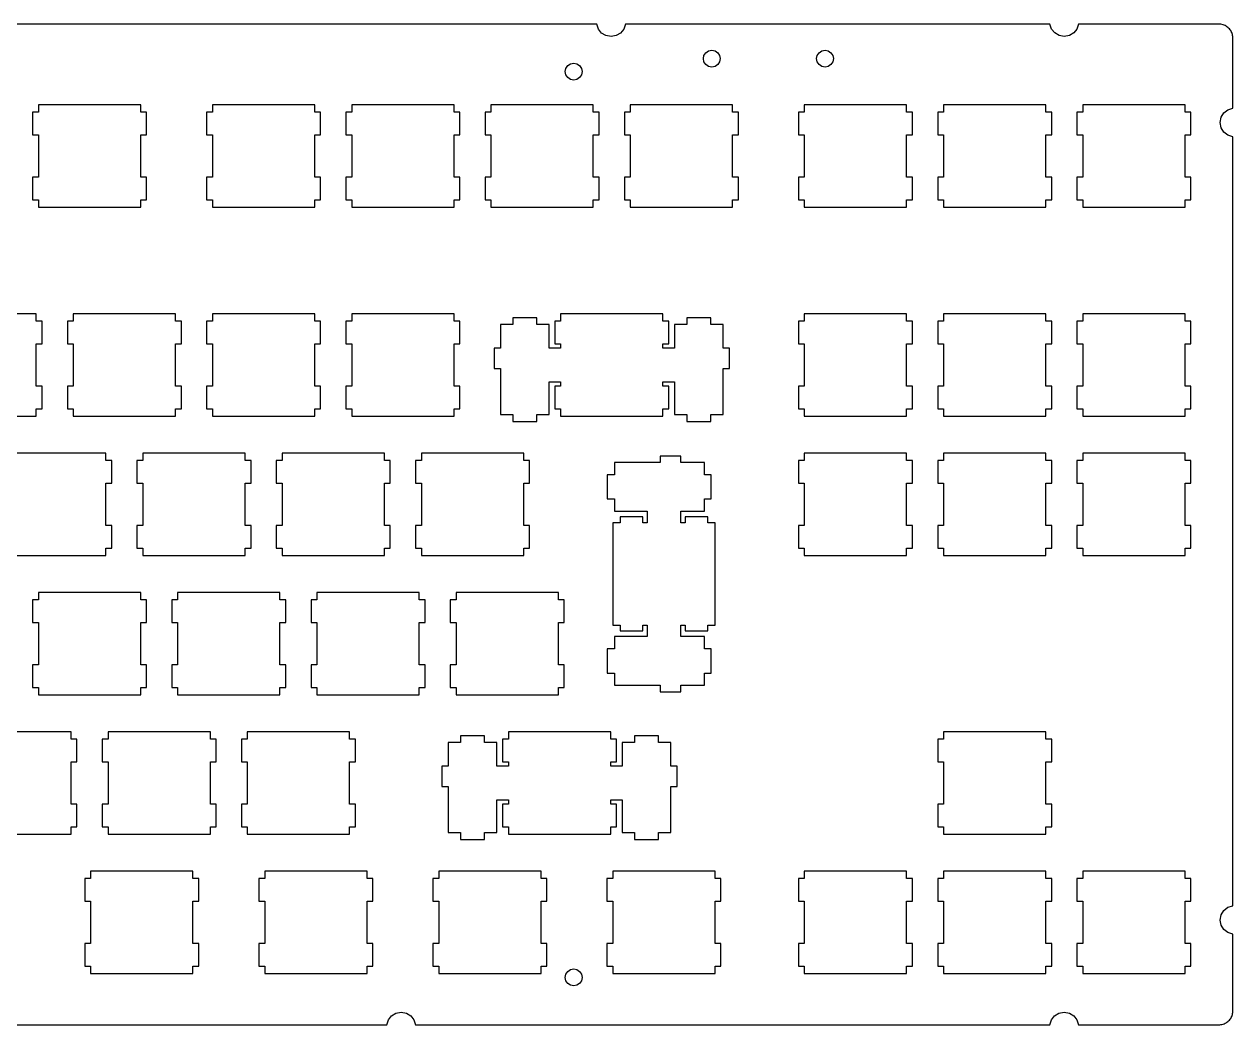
# Model space of a CAD drawing. Extents: x 0 to 356, y 0 to 137.
# Drawn here: x 190.4 to 355.8, y 0.1 to 136.9 of the extents above; entities that cross this region are included whole.
import ezdxf

# ---------------------------------------------------------------- set-up
doc = ezdxf.new("R2010")
doc.units = 0
doc.layers.get('0').update_dxf_attribs({"linetype": 'CONTINUOUS'})

msp = doc.modelspace()

# ---------------------------------------------------------------- linework, layer by layer
at = {"color": 0}
for p, q in [((268.757, 136.933), (125.275, 136.933)), ((268.979, 136.265), (268.757, 136.933)), ((269.412, 135.727), (268.979, 136.265)), ((270.007, 135.37), (269.412, 135.727)), ((272.014, 135.727), (271.421, 135.37)), ((272.444, 136.265), (272.014, 135.727)), ((272.665, 136.933), (272.444, 136.265)), ((330.742, 136.933), (272.665, 136.933)), ((330.963, 136.266), (330.742, 136.933)), ((331.398, 135.728), (330.963, 136.266)), ((331.991, 135.371), (331.398, 135.728)), ((333.995, 135.728), (333.403, 135.371)), ((334.426, 136.266), (333.995, 135.728)), ((334.648, 136.933), (334.426, 136.266)), ((353.981, 136.933), (334.648, 136.933)), ((354.129, 136.916), (353.981, 136.933)), ((354.429, 136.845), (354.129, 136.916)), ((354.57, 136.792), (354.429, 136.845)), ((354.711, 136.74), (354.57, 136.792)), ((354.845, 136.668), (354.711, 136.74)), ((354.969, 136.59), (354.845, 136.668)), ((355.092, 136.492), (354.969, 136.59)), ((355.198, 136.396), (355.092, 136.492)), ((355.304, 136.289), (355.198, 136.396)), ((355.399, 136.175), (355.304, 136.289)), ((355.48, 136.061), (355.399, 136.175)), ((355.558, 135.928), (355.48, 136.061)), ((355.621, 135.804), (355.558, 135.928)), ((355.674, 135.664), (355.621, 135.804)), ((355.716, 135.522), (355.674, 135.664)), ((270.716, 135.241), (270.007, 135.37)), ((271.421, 135.37), (270.716, 135.241)), ((332.698, 135.241), (331.991, 135.371)), ((333.403, 135.371), (332.698, 135.241)), ((355.745, 135.381), (355.716, 135.522)), ((355.762, 135.241), (355.745, 135.381)), ((355.769, 135.099), (355.762, 135.241)), ((355.769, 125.441), (355.769, 135.099)), ((283.333, 132.224), (283.422, 132.672)), ((283.422, 132.672), (283.669, 133.037)), ((283.669, 133.037), (284.036, 133.284)), ((284.036, 133.284), (284.484, 133.373)), ((284.484, 133.373), (284.93, 133.284)), ((284.93, 133.284), (285.295, 133.037)), ((285.295, 133.037), (285.542, 132.672)), ((285.542, 132.672), (285.633, 132.224)), ((298.833, 132.224), (298.923, 132.672)), ((298.923, 132.672), (299.169, 133.037)), ((299.169, 133.037), (299.536, 133.284)), ((299.536, 133.284), (299.984, 133.373)), ((299.984, 133.373), (300.43, 133.284)), ((300.43, 133.284), (300.795, 133.037)), ((300.795, 133.037), (301.042, 132.672)), ((301.042, 132.672), (301.133, 132.224)), ((264.445, 130.447), (264.535, 130.894)), ((264.535, 130.894), (264.782, 131.261)), ((264.782, 131.261), (265.147, 131.507)), ((265.147, 131.507), (265.595, 131.597)), ((265.595, 131.597), (266.041, 131.507)), ((266.041, 131.507), (266.408, 131.261)), ((266.408, 131.261), (266.654, 130.894)), ((266.654, 130.894), (266.746, 130.447)), ((283.422, 131.778), (283.333, 132.224)), ((283.669, 131.411), (283.422, 131.778)), ((284.036, 131.165), (283.669, 131.411)), ((284.484, 131.074), (284.036, 131.165)), ((284.93, 131.165), (284.484, 131.074)), ((285.295, 131.411), (284.93, 131.165)), ((285.542, 131.778), (285.295, 131.411)), ((285.633, 132.224), (285.542, 131.778)), ((298.923, 131.778), (298.833, 132.224)), ((299.169, 131.411), (298.923, 131.778)), ((299.536, 131.165), (299.169, 131.411)), ((299.984, 131.074), (299.536, 131.165)), ((300.43, 131.165), (299.984, 131.074)), ((300.795, 131.411), (300.43, 131.165)), ((301.042, 131.778), (300.795, 131.411)), ((301.133, 132.224), (301.042, 131.778)), ((264.535, 130), (264.445, 130.447)), ((264.782, 129.635), (264.535, 130)), ((265.147, 129.388), (264.782, 129.635)), ((265.595, 129.297), (265.147, 129.388)), ((266.041, 129.388), (265.595, 129.297)), ((266.408, 129.635), (266.041, 129.388)), ((266.654, 130), (266.408, 129.635)), ((266.746, 130.447), (266.654, 130)), ((206.364, 125.905), (192.364, 125.905)), ((192.364, 125.905), (192.364, 124.904)), ((206.364, 124.904), (206.364, 125.905)), ((230.178, 125.905), (216.177, 125.905)), ((216.177, 125.905), (216.177, 124.904)), ((230.178, 124.904), (230.178, 125.905)), ((249.228, 125.905), (235.227, 125.905)), ((235.227, 125.905), (235.227, 124.904)), ((249.228, 124.904), (249.228, 125.905)), ((268.278, 125.905), (254.277, 125.905)), ((254.277, 125.905), (254.277, 124.904)), ((268.278, 124.904), (268.278, 125.905)), ((287.328, 125.905), (273.327, 125.905)), ((273.327, 125.905), (273.327, 124.904)), ((287.328, 124.904), (287.328, 125.905)), ((311.139, 125.905), (297.139, 125.905)), ((297.139, 125.905), (297.139, 124.904)), ((311.139, 124.904), (311.139, 125.905)), ((330.189, 125.905), (316.189, 125.905)), ((316.189, 125.905), (316.189, 124.904)), ((330.189, 124.904), (330.189, 125.905)), ((349.239, 125.905), (335.239, 125.905)), ((335.239, 125.905), (335.239, 124.904)), ((349.239, 124.904), (349.239, 125.905)), ((192.364, 124.904), (191.565, 124.904)), ((191.565, 124.904), (191.565, 121.805)), ((207.165, 124.904), (206.364, 124.904)), ((207.165, 121.805), (207.165, 124.904)), ((216.177, 124.904), (215.378, 124.904)), ((215.378, 124.904), (215.378, 121.805)), ((230.977, 124.904), (230.178, 124.904)), ((230.977, 121.805), (230.977, 124.904)), ((235.227, 124.904), (234.428, 124.904)), ((234.428, 124.904), (234.428, 121.805)), ((250.027, 124.904), (249.228, 124.904)), ((250.027, 121.805), (250.027, 124.904)), ((254.277, 124.904), (253.478, 124.904)), ((253.478, 124.904), (253.478, 121.805)), ((269.077, 124.904), (268.278, 124.904)), ((269.077, 121.805), (269.077, 124.904)), ((273.327, 124.904), (272.528, 124.904)), ((272.528, 124.904), (272.528, 121.805)), ((288.127, 124.904), (287.328, 124.904)), ((288.127, 121.805), (288.127, 124.904)), ((297.139, 124.904), (296.34, 124.904)), ((296.34, 124.904), (296.34, 121.805)), ((311.94, 124.904), (311.139, 124.904)), ((311.94, 121.805), (311.94, 124.904)), ((316.189, 124.904), (315.39, 124.904)), ((315.39, 124.904), (315.39, 121.805)), ((330.99, 124.904), (330.189, 124.904)), ((330.99, 121.805), (330.99, 124.904)), ((335.239, 124.904), (334.44, 124.904)), ((334.44, 124.904), (334.44, 121.805)), ((350.04, 124.904), (349.239, 124.904)), ((350.04, 121.805), (350.04, 124.904)), ((354.051, 123.483), (354.182, 124.196)), ((354.182, 124.196), (354.549, 124.792)), ((354.549, 124.792), (355.092, 125.224)), ((355.092, 125.224), (355.769, 125.441)), ((354.182, 122.775), (354.051, 123.483)), ((354.549, 122.181), (354.182, 122.775)), ((191.565, 121.805), (192.364, 121.805)), ((192.364, 121.805), (192.364, 116.006)), ((206.364, 116.006), (206.364, 121.805)), ((206.364, 121.805), (207.165, 121.805)), ((215.378, 121.805), (216.177, 121.805)), ((216.177, 121.805), (216.177, 116.006)), ((230.178, 116.006), (230.178, 121.805)), ((230.178, 121.805), (230.977, 121.805)), ((234.428, 121.805), (235.227, 121.805)), ((235.227, 121.805), (235.227, 116.006)), ((249.228, 116.006), (249.228, 121.805)), ((249.228, 121.805), (250.027, 121.805)), ((253.478, 121.805), (254.277, 121.805)), ((254.277, 121.805), (254.277, 116.006)), ((268.278, 116.006), (268.278, 121.805)), ((268.278, 121.805), (269.077, 121.805)), ((272.528, 121.805), (273.327, 121.805)), ((273.327, 121.805), (273.327, 116.006)), ((287.328, 116.006), (287.328, 121.805)), ((287.328, 121.805), (288.127, 121.805)), ((296.34, 121.805), (297.139, 121.805)), ((297.139, 121.805), (297.139, 116.006)), ((311.139, 116.006), (311.139, 121.805)), ((311.139, 121.805), (311.94, 121.805)), ((315.39, 121.805), (316.189, 121.805)), ((316.189, 121.805), (316.189, 116.006)), ((330.189, 116.006), (330.189, 121.805)), ((330.189, 121.805), (330.99, 121.805)), ((334.44, 121.805), (335.239, 121.805)), ((335.239, 121.805), (335.239, 116.006)), ((349.239, 116.006), (349.239, 121.805)), ((349.239, 121.805), (350.04, 121.805)), ((355.092, 121.752), (354.549, 122.181)), ((355.769, 121.535), (355.092, 121.752)), ((355.769, 16.389), (355.769, 121.535)), ((192.364, 116.006), (191.565, 116.006)), ((191.565, 116.006), (191.565, 112.904)), ((207.165, 116.006), (206.364, 116.006)), ((207.165, 112.904), (207.165, 116.006)), ((216.177, 116.006), (215.378, 116.006)), ((215.378, 116.006), (215.378, 112.904)), ((230.977, 116.006), (230.178, 116.006)), ((230.977, 112.904), (230.977, 116.006)), ((235.227, 116.006), (234.428, 116.006)), ((234.428, 116.006), (234.428, 112.904)), ((250.027, 116.006), (249.228, 116.006)), ((250.027, 112.904), (250.027, 116.006)), ((254.277, 116.006), (253.478, 116.006)), ((253.478, 116.006), (253.478, 112.904)), ((269.077, 116.006), (268.278, 116.006)), ((269.077, 112.904), (269.077, 116.006)), ((273.327, 116.006), (272.528, 116.006)), ((272.528, 116.006), (272.528, 112.904)), ((288.127, 116.006), (287.328, 116.006)), ((288.127, 112.904), (288.127, 116.006)), ((297.139, 116.006), (296.34, 116.006)), ((296.34, 116.006), (296.34, 112.904)), ((311.94, 116.006), (311.139, 116.006)), ((311.94, 112.904), (311.94, 116.006)), ((316.189, 116.006), (315.39, 116.006)), ((315.39, 116.006), (315.39, 112.904)), ((330.99, 116.006), (330.189, 116.006)), ((330.99, 112.904), (330.99, 116.006)), ((335.239, 116.006), (334.44, 116.006)), ((334.44, 116.006), (334.44, 112.904)), ((350.04, 116.006), (349.239, 116.006)), ((350.04, 112.904), (350.04, 116.006)), ((191.565, 112.904), (192.364, 112.904)), ((192.364, 112.904), (192.364, 111.905)), ((206.364, 111.905), (206.364, 112.904)), ((206.364, 112.904), (207.165, 112.904)), ((215.378, 112.904), (216.177, 112.904)), ((216.177, 112.904), (216.177, 111.905)), ((230.178, 111.905), (230.178, 112.904)), ((230.178, 112.904), (230.977, 112.904)), ((234.428, 112.904), (235.227, 112.904)), ((235.227, 112.904), (235.227, 111.905)), ((249.228, 111.905), (249.228, 112.904)), ((249.228, 112.904), (250.027, 112.904)), ((253.478, 112.904), (254.277, 112.904)), ((254.277, 112.904), (254.277, 111.905)), ((268.278, 111.905), (268.278, 112.904)), ((268.278, 112.904), (269.077, 112.904)), ((272.528, 112.904), (273.327, 112.904)), ((273.327, 112.904), (273.327, 111.905)), ((287.328, 111.905), (287.328, 112.904)), ((287.328, 112.904), (288.127, 112.904)), ((296.34, 112.904), (297.139, 112.904)), ((297.139, 112.904), (297.139, 111.905)), ((311.139, 111.905), (311.139, 112.904)), ((311.139, 112.904), (311.94, 112.904)), ((315.39, 112.904), (316.189, 112.904)), ((316.189, 112.904), (316.189, 111.905)), ((330.189, 111.905), (330.189, 112.904)), ((330.189, 112.904), (330.99, 112.904)), ((334.44, 112.904), (335.239, 112.904)), ((335.239, 112.904), (335.239, 111.905)), ((349.239, 111.905), (349.239, 112.904)), ((349.239, 112.904), (350.04, 112.904)), ((192.364, 111.905), (206.364, 111.905)), ((216.177, 111.905), (230.178, 111.905)), ((235.227, 111.905), (249.228, 111.905)), ((254.277, 111.905), (268.278, 111.905)), ((273.327, 111.905), (287.328, 111.905)), ((297.139, 111.905), (311.139, 111.905)), ((316.189, 111.905), (330.189, 111.905)), ((335.239, 111.905), (349.239, 111.905)), ((192.078, 97.3296), (178.077, 97.3296)), ((192.078, 96.3291), (192.078, 97.3296)), ((192.877, 96.3291), (192.078, 96.3291)), ((192.877, 93.2296), (192.877, 96.3291)), ((197.127, 96.3291), (196.328, 96.3291)), ((196.328, 96.3291), (196.328, 93.2296)), ((211.128, 97.3296), (197.127, 97.3296)), ((197.127, 97.3296), (197.127, 96.3291)), ((211.128, 96.3291), (211.128, 97.3296)), ((211.927, 96.3291), (211.128, 96.3291)), ((211.927, 93.2296), (211.927, 96.3291)), ((216.177, 96.3291), (215.378, 96.3291)), ((215.378, 96.3291), (215.378, 93.2296)), ((230.178, 97.3296), (216.177, 97.3296)), ((216.177, 97.3296), (216.177, 96.3291)), ((230.178, 96.3291), (230.178, 97.3296)), ((230.977, 96.3291), (230.178, 96.3291)), ((230.977, 93.2296), (230.977, 96.3291)), ((235.227, 96.3291), (234.428, 96.3291)), ((234.428, 96.3291), (234.428, 93.2296)), ((249.228, 97.3296), (235.227, 97.3296)), ((235.227, 97.3296), (235.227, 96.3291)), ((249.228, 96.3291), (249.228, 97.3296)), ((250.027, 96.3291), (249.228, 96.3291)), ((250.027, 93.2296), (250.027, 96.3291)), ((260.552, 96.7796), (257.252, 96.7796)), ((257.252, 96.7796), (257.252, 95.8592)), ((260.552, 95.8592), (260.552, 96.7796)), ((263.802, 96.3291), (263.003, 96.3291)), ((263.003, 96.3291), (263.003, 93.2296)), ((277.803, 97.3296), (263.802, 97.3296)), ((263.802, 97.3296), (263.802, 96.3291)), ((277.803, 96.3291), (277.803, 97.3296)), ((278.602, 96.3291), (277.803, 96.3291)), ((278.602, 93.2296), (278.602, 96.3291)), ((284.353, 96.7796), (281.052, 96.7796)), ((281.052, 96.7796), (281.052, 95.8592)), ((284.353, 95.8592), (284.353, 96.7796)), ((297.139, 96.3291), (296.34, 96.3291)), ((296.34, 96.3291), (296.34, 93.2296)), ((311.139, 97.3296), (297.139, 97.3296)), ((297.139, 97.3296), (297.139, 96.3291)), ((311.139, 96.3291), (311.139, 97.3296)), ((311.94, 96.3291), (311.139, 96.3291)), ((311.94, 93.2296), (311.94, 96.3291)), ((316.189, 96.3291), (315.39, 96.3291)), ((315.39, 96.3291), (315.39, 93.2296)), ((330.189, 97.3296), (316.189, 97.3296)), ((316.189, 97.3296), (316.189, 96.3291)), ((330.189, 96.3291), (330.189, 97.3296)), ((330.99, 96.3291), (330.189, 96.3291)), ((330.99, 93.2296), (330.99, 96.3291)), ((335.239, 96.3291), (334.44, 96.3291)), ((334.44, 96.3291), (334.44, 93.2296)), ((349.239, 97.3296), (335.239, 97.3296)), ((335.239, 97.3296), (335.239, 96.3291)), ((349.239, 96.3291), (349.239, 97.3296)), ((350.04, 96.3291), (349.239, 96.3291)), ((350.04, 93.2296), (350.04, 96.3291)), ((257.252, 95.8592), (255.578, 95.8592)), ((255.578, 95.8592), (255.578, 92.6289)), ((262.228, 95.8592), (260.552, 95.8592)), ((262.228, 92.6289), (262.228, 95.8592)), ((281.052, 95.8592), (279.378, 95.8592)), ((279.378, 95.8592), (279.378, 92.6289)), ((286.027, 95.8592), (284.353, 95.8592)), ((286.027, 92.6289), (286.027, 95.8592)), ((192.078, 87.4296), (192.078, 93.2296)), ((192.078, 93.2296), (192.877, 93.2296)), ((196.328, 93.2296), (197.127, 93.2296)), ((197.127, 93.2296), (197.127, 87.4296)), ((211.128, 87.4296), (211.128, 93.2296)), ((211.128, 93.2296), (211.927, 93.2296)), ((215.378, 93.2296), (216.177, 93.2296)), ((216.177, 93.2296), (216.177, 87.4296)), ((230.178, 87.4296), (230.178, 93.2296)), ((230.178, 93.2296), (230.977, 93.2296)), ((234.428, 93.2296), (235.227, 93.2296)), ((235.227, 93.2296), (235.227, 87.4296)), ((249.228, 87.4296), (249.228, 93.2296)), ((249.228, 93.2296), (250.027, 93.2296)), ((255.578, 92.6289), (254.703, 92.6289)), ((254.703, 92.6289), (254.703, 89.8303)), ((263.802, 92.6289), (262.228, 92.6289)), ((263.003, 93.2296), (263.802, 93.2296)), ((263.802, 93.2296), (263.802, 92.6289)), ((277.803, 92.6289), (277.803, 93.2296)), ((277.803, 93.2296), (278.602, 93.2296)), ((279.378, 92.6289), (277.803, 92.6289)), ((286.902, 92.6289), (286.027, 92.6289)), ((286.902, 89.8303), (286.902, 92.6289)), ((296.34, 93.2296), (297.139, 93.2296)), ((297.139, 93.2296), (297.139, 87.4296)), ((311.139, 87.4296), (311.139, 93.2296)), ((311.139, 93.2296), (311.94, 93.2296)), ((315.39, 93.2296), (316.189, 93.2296)), ((316.189, 93.2296), (316.189, 87.4296)), ((330.189, 87.4296), (330.189, 93.2296)), ((330.189, 93.2296), (330.99, 93.2296)), ((334.44, 93.2296), (335.239, 93.2296)), ((335.239, 93.2296), (335.239, 87.4296)), ((349.239, 87.4296), (349.239, 93.2296)), ((349.239, 93.2296), (350.04, 93.2296)), ((254.703, 89.8303), (255.578, 89.8303)), ((255.578, 89.8303), (255.578, 83.56)), ((286.027, 83.56), (286.027, 89.8303)), ((286.027, 89.8303), (286.902, 89.8303)), ((262.228, 83.56), (262.228, 88.029)), ((262.228, 88.029), (263.802, 88.029)), ((263.802, 88.029), (263.802, 87.4296)), ((277.803, 87.4296), (277.803, 88.029)), ((277.803, 88.029), (279.378, 88.029)), ((279.378, 88.029), (279.378, 83.56)), ((192.877, 87.4296), (192.078, 87.4296)), ((192.877, 84.3305), (192.877, 87.4296)), ((197.127, 87.4296), (196.328, 87.4296)), ((196.328, 87.4296), (196.328, 84.3305)), ((211.927, 87.4296), (211.128, 87.4296)), ((211.927, 84.3305), (211.927, 87.4296)), ((216.177, 87.4296), (215.378, 87.4296)), ((215.378, 87.4296), (215.378, 84.3305)), ((230.977, 87.4296), (230.178, 87.4296)), ((230.977, 84.3305), (230.977, 87.4296)), ((235.227, 87.4296), (234.428, 87.4296)), ((234.428, 87.4296), (234.428, 84.3305)), ((250.027, 87.4296), (249.228, 87.4296)), ((250.027, 84.3305), (250.027, 87.4296)), ((263.802, 87.4296), (263.003, 87.4296)), ((263.003, 87.4296), (263.003, 84.3305)), ((278.602, 87.4296), (277.803, 87.4296)), ((278.602, 84.3305), (278.602, 87.4296)), ((297.139, 87.4296), (296.34, 87.4296)), ((296.34, 87.4296), (296.34, 84.3305)), ((311.94, 87.4296), (311.139, 87.4296)), ((311.94, 84.3305), (311.94, 87.4296)), ((316.189, 87.4296), (315.39, 87.4296)), ((315.39, 87.4296), (315.39, 84.3305)), ((330.99, 87.4296), (330.189, 87.4296)), ((330.99, 84.3305), (330.99, 87.4296)), ((335.239, 87.4296), (334.44, 87.4296)), ((334.44, 87.4296), (334.44, 84.3305)), ((350.04, 87.4296), (349.239, 87.4296)), ((350.04, 84.3305), (350.04, 87.4296)), ((192.078, 83.33), (192.078, 84.3305)), ((192.078, 84.3305), (192.877, 84.3305)), ((196.328, 84.3305), (197.127, 84.3305)), ((197.127, 84.3305), (197.127, 83.33)), ((211.128, 83.33), (211.128, 84.3305)), ((211.128, 84.3305), (211.927, 84.3305)), ((215.378, 84.3305), (216.177, 84.3305)), ((216.177, 84.3305), (216.177, 83.33)), ((230.178, 83.33), (230.178, 84.3305)), ((230.178, 84.3305), (230.977, 84.3305)), ((234.428, 84.3305), (235.227, 84.3305)), ((235.227, 84.3305), (235.227, 83.33)), ((249.228, 83.33), (249.228, 84.3305)), ((249.228, 84.3305), (250.027, 84.3305)), ((263.003, 84.3305), (263.802, 84.3305)), ((263.802, 84.3305), (263.802, 83.33)), ((277.803, 83.33), (277.803, 84.3305)), ((277.803, 84.3305), (278.602, 84.3305)), ((296.34, 84.3305), (297.139, 84.3305)), ((297.139, 84.3305), (297.139, 83.33)), ((311.139, 83.33), (311.139, 84.3305)), ((311.139, 84.3305), (311.94, 84.3305)), ((315.39, 84.3305), (316.189, 84.3305)), ((316.189, 84.3305), (316.189, 83.33)), ((330.189, 83.33), (330.189, 84.3305)), ((330.189, 84.3305), (330.99, 84.3305)), ((334.44, 84.3305), (335.239, 84.3305)), ((335.239, 84.3305), (335.239, 83.33)), ((349.239, 83.33), (349.239, 84.3305)), ((349.239, 84.3305), (350.04, 84.3305)), ((178.077, 83.33), (192.078, 83.33)), ((197.127, 83.33), (211.128, 83.33)), ((216.177, 83.33), (230.178, 83.33)), ((235.227, 83.33), (249.228, 83.33)), ((255.578, 83.56), (257.252, 83.56)), ((257.252, 83.56), (257.252, 82.5789)), ((260.552, 82.5789), (260.552, 83.56)), ((260.552, 83.56), (262.228, 83.56)), ((263.802, 83.33), (277.803, 83.33)), ((279.378, 83.56), (281.052, 83.56)), ((281.052, 83.56), (281.052, 82.5789)), ((284.353, 82.5789), (284.353, 83.56)), ((284.353, 83.56), (286.027, 83.56)), ((297.139, 83.33), (311.139, 83.33)), ((316.189, 83.33), (330.189, 83.33)), ((335.239, 83.33), (349.239, 83.33)), ((257.252, 82.5789), (260.552, 82.5789)), ((281.052, 82.5789), (284.353, 82.5789)), ((201.603, 78.2796), (187.602, 78.2796)), ((201.603, 77.2791), (201.603, 78.2796)), ((220.653, 78.2796), (206.652, 78.2796)), ((206.652, 78.2796), (206.652, 77.2791)), ((220.653, 77.2791), (220.653, 78.2796)), ((239.703, 78.2796), (225.702, 78.2796)), ((225.702, 78.2796), (225.702, 77.2791)), ((239.703, 77.2791), (239.703, 78.2796)), ((258.753, 78.2796), (244.752, 78.2796)), ((244.752, 78.2796), (244.752, 77.2791)), ((258.753, 77.2791), (258.753, 78.2796)), ((280.246, 77.8549), (277.446, 77.8549)), ((277.446, 77.8549), (277.446, 76.98)), ((280.246, 76.98), (280.246, 77.8549)), ((311.139, 78.2796), (297.139, 78.2796)), ((297.139, 78.2796), (297.139, 77.2791)), ((311.139, 77.2791), (311.139, 78.2796)), ((330.189, 78.2796), (316.189, 78.2796)), ((316.189, 78.2796), (316.189, 77.2791)), ((330.189, 77.2791), (330.189, 78.2796)), ((349.239, 78.2796), (335.239, 78.2796)), ((335.239, 78.2796), (335.239, 77.2791)), ((349.239, 77.2791), (349.239, 78.2796)), ((202.402, 77.2791), (201.603, 77.2791)), ((202.402, 74.1796), (202.402, 77.2791)), ((206.652, 77.2791), (205.853, 77.2791)), ((205.853, 77.2791), (205.853, 74.1796)), ((221.452, 77.2791), (220.653, 77.2791)), ((221.452, 74.1796), (221.452, 77.2791)), ((225.702, 77.2791), (224.903, 77.2791)), ((224.903, 77.2791), (224.903, 74.1796)), ((240.502, 77.2791), (239.703, 77.2791)), ((240.502, 74.1796), (240.502, 77.2791)), ((244.752, 77.2791), (243.953, 77.2791)), ((243.953, 77.2791), (243.953, 74.1796)), ((259.552, 77.2791), (258.753, 77.2791)), ((259.552, 74.1796), (259.552, 77.2791)), ((277.446, 76.98), (271.176, 76.98)), ((271.176, 76.98), (271.176, 75.3043)), ((283.476, 76.98), (280.246, 76.98)), ((283.476, 75.3043), (283.476, 76.98)), ((297.139, 77.2791), (296.34, 77.2791)), ((296.34, 77.2791), (296.34, 74.1796)), ((311.94, 77.2791), (311.139, 77.2791)), ((311.94, 74.1796), (311.94, 77.2791)), ((316.189, 77.2791), (315.39, 77.2791)), ((315.39, 77.2791), (315.39, 74.1796)), ((330.99, 77.2791), (330.189, 77.2791)), ((330.99, 74.1796), (330.99, 77.2791)), ((335.239, 77.2791), (334.44, 77.2791)), ((334.44, 77.2791), (334.44, 74.1796)), ((350.04, 77.2791), (349.239, 77.2791)), ((350.04, 74.1796), (350.04, 77.2791)), ((271.176, 75.3043), (270.196, 75.3043)), ((270.196, 75.3043), (270.196, 72.0037)), ((284.395, 75.3043), (283.476, 75.3043)), ((284.395, 72.0037), (284.395, 75.3043)), ((201.603, 68.3796), (201.603, 74.1796)), ((201.603, 74.1796), (202.402, 74.1796)), ((205.853, 74.1796), (206.652, 74.1796)), ((206.652, 74.1796), (206.652, 68.3796)), ((220.653, 68.3796), (220.653, 74.1796)), ((220.653, 74.1796), (221.452, 74.1796)), ((224.903, 74.1796), (225.702, 74.1796)), ((225.702, 74.1796), (225.702, 68.3796)), ((239.703, 68.3796), (239.703, 74.1796)), ((239.703, 74.1796), (240.502, 74.1796)), ((243.953, 74.1796), (244.752, 74.1796)), ((244.752, 74.1796), (244.752, 68.3796)), ((258.753, 68.3796), (258.753, 74.1796)), ((258.753, 74.1796), (259.552, 74.1796)), ((296.34, 74.1796), (297.139, 74.1796)), ((297.139, 74.1796), (297.139, 68.3796)), ((311.139, 68.3796), (311.139, 74.1796)), ((311.139, 74.1796), (311.94, 74.1796)), ((315.39, 74.1796), (316.189, 74.1796)), ((316.189, 74.1796), (316.189, 68.3796)), ((330.189, 68.3796), (330.189, 74.1796)), ((330.189, 74.1796), (330.99, 74.1796)), ((334.44, 74.1796), (335.239, 74.1796)), ((335.239, 74.1796), (335.239, 68.3796)), ((349.239, 68.3796), (349.239, 74.1796)), ((349.239, 74.1796), (350.04, 74.1796)), ((270.196, 72.0037), (271.176, 72.0037)), ((271.176, 72.0037), (271.176, 70.3294)), ((283.476, 70.3294), (283.476, 72.0037)), ((283.476, 72.0037), (284.395, 72.0037)), ((271.176, 70.3294), (275.646, 70.3294)), ((275.045, 69.5551), (271.946, 69.5551)), ((271.946, 69.5551), (271.946, 68.7546)), ((275.045, 68.7546), (275.045, 69.5551)), ((275.646, 70.3294), (275.646, 68.7546)), ((280.246, 68.7546), (280.246, 70.3294)), ((280.246, 70.3294), (283.476, 70.3294)), ((283.946, 69.5551), (280.846, 69.5551)), ((280.846, 69.5551), (280.846, 68.7546)), ((283.946, 68.7546), (283.946, 69.5551)), ((202.402, 68.3796), (201.603, 68.3796)), ((202.402, 65.2791), (202.402, 68.3796)), ((206.652, 68.3796), (205.853, 68.3796)), ((205.853, 68.3796), (205.853, 65.2791)), ((221.452, 68.3796), (220.653, 68.3796)), ((221.452, 65.2791), (221.452, 68.3796)), ((225.702, 68.3796), (224.903, 68.3796)), ((224.903, 68.3796), (224.903, 65.2791)), ((240.502, 68.3796), (239.703, 68.3796)), ((240.502, 65.2791), (240.502, 68.3796)), ((244.752, 68.3796), (243.953, 68.3796)), ((243.953, 68.3796), (243.953, 65.2791)), ((259.552, 68.3796), (258.753, 68.3796)), ((259.552, 65.2791), (259.552, 68.3796)), ((271.946, 68.7546), (270.946, 68.7546)), ((270.946, 68.7546), (270.946, 54.755)), ((275.646, 68.7546), (275.045, 68.7546)), ((280.846, 68.7546), (280.246, 68.7546)), ((284.945, 68.7546), (283.946, 68.7546)), ((284.945, 54.755), (284.945, 68.7546)), ((297.139, 68.3796), (296.34, 68.3796)), ((296.34, 68.3796), (296.34, 65.2791)), ((311.94, 68.3796), (311.139, 68.3796)), ((311.94, 65.2791), (311.94, 68.3796)), ((316.189, 68.3796), (315.39, 68.3796)), ((315.39, 68.3796), (315.39, 65.2791)), ((330.99, 68.3796), (330.189, 68.3796)), ((330.99, 65.2791), (330.99, 68.3796)), ((335.239, 68.3796), (334.44, 68.3796)), ((334.44, 68.3796), (334.44, 65.2791)), ((350.04, 68.3796), (349.239, 68.3796)), ((350.04, 65.2791), (350.04, 68.3796)), ((201.603, 64.28), (201.603, 65.2791)), ((201.603, 65.2791), (202.402, 65.2791)), ((205.853, 65.2791), (206.652, 65.2791)), ((206.652, 65.2791), (206.652, 64.28)), ((220.653, 64.28), (220.653, 65.2791)), ((220.653, 65.2791), (221.452, 65.2791)), ((224.903, 65.2791), (225.702, 65.2791)), ((225.702, 65.2791), (225.702, 64.28)), ((239.703, 64.28), (239.703, 65.2791)), ((239.703, 65.2791), (240.502, 65.2791)), ((243.953, 65.2791), (244.752, 65.2791)), ((244.752, 65.2791), (244.752, 64.28)), ((258.753, 64.28), (258.753, 65.2791)), ((258.753, 65.2791), (259.552, 65.2791)), ((296.34, 65.2791), (297.139, 65.2791)), ((297.139, 65.2791), (297.139, 64.28)), ((311.139, 64.28), (311.139, 65.2791)), ((311.139, 65.2791), (311.94, 65.2791)), ((315.39, 65.2791), (316.189, 65.2791)), ((316.189, 65.2791), (316.189, 64.28)), ((330.189, 64.28), (330.189, 65.2791)), ((330.189, 65.2791), (330.99, 65.2791)), ((334.44, 65.2791), (335.239, 65.2791)), ((335.239, 65.2791), (335.239, 64.28)), ((349.239, 64.28), (349.239, 65.2791)), ((349.239, 65.2791), (350.04, 65.2791)), ((187.602, 64.28), (201.603, 64.28)), ((206.652, 64.28), (220.653, 64.28)), ((225.702, 64.28), (239.703, 64.28)), ((244.752, 64.28), (258.753, 64.28)), ((297.139, 64.28), (311.139, 64.28)), ((316.189, 64.28), (330.189, 64.28)), ((335.239, 64.28), (349.239, 64.28)), ((192.364, 58.2291), (191.565, 58.2291)), ((191.565, 58.2291), (191.565, 55.1296)), ((206.364, 59.2296), (192.364, 59.2296)), ((192.364, 59.2296), (192.364, 58.2291)), ((206.364, 58.2291), (206.364, 59.2296)), ((207.165, 58.2291), (206.364, 58.2291)), ((207.165, 55.1296), (207.165, 58.2291)), ((211.414, 58.2291), (210.615, 58.2291)), ((210.615, 58.2291), (210.615, 55.1296)), ((225.414, 59.2296), (211.414, 59.2296)), ((211.414, 59.2296), (211.414, 58.2291)), ((225.414, 58.2291), (225.414, 59.2296)), ((226.215, 58.2291), (225.414, 58.2291)), ((226.215, 55.1296), (226.215, 58.2291)), ((230.464, 58.2291), (229.665, 58.2291)), ((229.665, 58.2291), (229.665, 55.1296)), ((244.464, 59.2296), (230.464, 59.2296)), ((230.464, 59.2296), (230.464, 58.2291)), ((244.464, 58.2291), (244.464, 59.2296)), ((245.265, 58.2291), (244.464, 58.2291)), ((245.265, 55.1296), (245.265, 58.2291)), ((249.513, 58.2291), (248.715, 58.2291)), ((248.715, 58.2291), (248.715, 55.1296)), ((263.514, 59.2296), (249.513, 59.2296)), ((249.513, 59.2296), (249.513, 58.2291)), ((263.514, 58.2291), (263.514, 59.2296)), ((264.315, 58.2291), (263.514, 58.2291)), ((264.315, 55.1296), (264.315, 58.2291)), ((191.565, 55.1296), (192.364, 55.1296)), ((192.364, 55.1296), (192.364, 49.3296)), ((206.364, 49.3296), (206.364, 55.1296)), ((206.364, 55.1296), (207.165, 55.1296)), ((210.615, 55.1296), (211.414, 55.1296)), ((211.414, 55.1296), (211.414, 49.3296)), ((225.414, 49.3296), (225.414, 55.1296)), ((225.414, 55.1296), (226.215, 55.1296)), ((229.665, 55.1296), (230.464, 55.1296)), ((230.464, 55.1296), (230.464, 49.3296)), ((244.464, 49.3296), (244.464, 55.1296)), ((244.464, 55.1296), (245.265, 55.1296)), ((248.715, 55.1296), (249.513, 55.1296)), ((249.513, 55.1296), (249.513, 49.3296)), ((263.514, 49.3296), (263.514, 55.1296)), ((263.514, 55.1296), (264.315, 55.1296)), ((270.946, 54.755), (271.946, 54.755)), ((271.946, 54.755), (271.946, 53.9542)), ((275.045, 53.9542), (275.045, 54.755)), ((275.045, 54.755), (275.646, 54.755)), ((275.646, 54.755), (275.646, 53.1798)), ((280.246, 53.1798), (280.246, 54.755)), ((280.246, 54.755), (280.846, 54.755)), ((280.846, 54.755), (280.846, 53.9542)), ((283.946, 53.9542), (283.946, 54.755)), ((283.946, 54.755), (284.945, 54.755)), ((275.646, 53.1798), (271.176, 53.1798)), ((271.176, 53.1798), (271.176, 51.5041)), ((271.946, 53.9542), (275.045, 53.9542)), ((283.476, 53.1798), (280.246, 53.1798)), ((280.846, 53.9542), (283.946, 53.9542)), ((283.476, 51.5041), (283.476, 53.1798)), ((271.176, 51.5041), (270.196, 51.5041)), ((270.196, 51.5041), (270.196, 48.2053)), ((284.395, 51.5041), (283.476, 51.5041)), ((284.395, 48.2053), (284.395, 51.5041)), ((192.364, 49.3296), (191.565, 49.3296)), ((191.565, 49.3296), (191.565, 46.2291)), ((207.165, 49.3296), (206.364, 49.3296)), ((207.165, 46.2291), (207.165, 49.3296)), ((211.414, 49.3296), (210.615, 49.3296)), ((210.615, 49.3296), (210.615, 46.2291)), ((226.215, 49.3296), (225.414, 49.3296)), ((226.215, 46.2291), (226.215, 49.3296)), ((230.464, 49.3296), (229.665, 49.3296)), ((229.665, 49.3296), (229.665, 46.2291)), ((245.265, 49.3296), (244.464, 49.3296)), ((245.265, 46.2291), (245.265, 49.3296)), ((249.513, 49.3296), (248.715, 49.3296)), ((248.715, 49.3296), (248.715, 46.2291)), ((264.315, 49.3296), (263.514, 49.3296)), ((264.315, 46.2291), (264.315, 49.3296)), ((270.196, 48.2053), (271.176, 48.2053)), ((271.176, 48.2053), (271.176, 46.5296)), ((283.476, 46.5296), (283.476, 48.2053)), ((283.476, 48.2053), (284.395, 48.2053)), ((271.176, 46.5296), (277.446, 46.5296)), ((277.446, 46.5296), (277.446, 45.6544)), ((280.246, 45.6544), (280.246, 46.5296)), ((280.246, 46.5296), (283.476, 46.5296)), ((191.565, 46.2291), (192.364, 46.2291)), ((192.364, 46.2291), (192.364, 45.23)), ((192.364, 45.23), (206.364, 45.23)), ((206.364, 45.23), (206.364, 46.2291)), ((206.364, 46.2291), (207.165, 46.2291)), ((210.615, 46.2291), (211.414, 46.2291)), ((211.414, 46.2291), (211.414, 45.23)), ((211.414, 45.23), (225.414, 45.23)), ((225.414, 45.23), (225.414, 46.2291)), ((225.414, 46.2291), (226.215, 46.2291)), ((229.665, 46.2291), (230.464, 46.2291)), ((230.464, 46.2291), (230.464, 45.23)), ((230.464, 45.23), (244.464, 45.23)), ((244.464, 45.23), (244.464, 46.2291)), ((244.464, 46.2291), (245.265, 46.2291)), ((248.715, 46.2291), (249.513, 46.2291)), ((249.513, 46.2291), (249.513, 45.23)), ((249.513, 45.23), (263.514, 45.23)), ((263.514, 45.23), (263.514, 46.2291)), ((263.514, 46.2291), (264.315, 46.2291)), ((277.446, 45.6544), (280.246, 45.6544)), ((196.839, 40.1796), (182.839, 40.1796)), ((196.839, 39.1791), (196.839, 40.1796)), ((215.889, 40.1796), (201.889, 40.1796)), ((201.889, 40.1796), (201.889, 39.1791)), ((215.889, 39.1791), (215.889, 40.1796)), ((234.939, 40.1796), (220.939, 40.1796)), ((220.939, 40.1796), (220.939, 39.1791)), ((234.939, 39.1791), (234.939, 40.1796)), ((270.659, 40.1796), (256.658, 40.1796)), ((256.658, 40.1796), (256.658, 39.1791)), ((270.659, 39.1791), (270.659, 40.1796)), ((330.189, 40.1796), (316.189, 40.1796)), ((316.189, 40.1796), (316.189, 39.1791)), ((330.189, 39.1791), (330.189, 40.1796)), ((197.64, 39.1791), (196.839, 39.1791)), ((197.64, 36.0796), (197.64, 39.1791)), ((201.889, 39.1791), (201.09, 39.1791)), ((201.09, 39.1791), (201.09, 36.0796)), ((216.69, 39.1791), (215.889, 39.1791)), ((216.69, 36.0796), (216.69, 39.1791)), ((220.939, 39.1791), (220.14, 39.1791)), ((220.14, 39.1791), (220.14, 36.0796)), ((235.74, 39.1791), (234.939, 39.1791)), ((235.74, 36.0796), (235.74, 39.1791)), ((250.107, 38.7092), (248.434, 38.7092)), ((248.434, 38.7092), (248.434, 35.4789)), ((253.409, 39.6296), (250.107, 39.6296)), ((250.107, 39.6296), (250.107, 38.7092)), ((253.409, 38.7092), (253.409, 39.6296)), ((255.083, 38.7092), (253.409, 38.7092)), ((255.083, 35.4789), (255.083, 38.7092)), ((256.658, 39.1791), (255.859, 39.1791)), ((255.859, 39.1791), (255.859, 36.0796)), ((271.458, 39.1791), (270.659, 39.1791)), ((271.458, 36.0796), (271.458, 39.1791)), ((273.909, 38.7092), (272.234, 38.7092)), ((272.234, 38.7092), (272.234, 35.4789)), ((277.209, 39.6296), (273.909, 39.6296)), ((273.909, 39.6296), (273.909, 38.7092)), ((277.209, 38.7092), (277.209, 39.6296)), ((278.883, 38.7092), (277.209, 38.7092)), ((278.883, 35.4789), (278.883, 38.7092)), ((316.189, 39.1791), (315.39, 39.1791)), ((315.39, 39.1791), (315.39, 36.0796)), ((330.99, 39.1791), (330.189, 39.1791)), ((330.99, 36.0796), (330.99, 39.1791)), ((196.839, 30.2796), (196.839, 36.0796)), ((196.839, 36.0796), (197.64, 36.0796)), ((201.09, 36.0796), (201.889, 36.0796)), ((201.889, 36.0796), (201.889, 30.2796)), ((215.889, 30.2796), (215.889, 36.0796)), ((215.889, 36.0796), (216.69, 36.0796)), ((220.14, 36.0796), (220.939, 36.0796)), ((220.939, 36.0796), (220.939, 30.2796)), ((234.939, 30.2796), (234.939, 36.0796)), ((234.939, 36.0796), (235.74, 36.0796)), ((248.434, 35.4789), (247.559, 35.4789)), ((247.559, 35.4789), (247.559, 32.6802)), ((256.658, 35.4789), (255.083, 35.4789)), ((255.859, 36.0796), (256.658, 36.0796)), ((256.658, 36.0796), (256.658, 35.4789)), ((270.659, 35.4789), (270.659, 36.0796)), ((270.659, 36.0796), (271.458, 36.0796)), ((272.234, 35.4789), (270.659, 35.4789)), ((279.758, 35.4789), (278.883, 35.4789)), ((279.758, 32.6802), (279.758, 35.4789)), ((315.39, 36.0796), (316.189, 36.0796)), ((316.189, 36.0796), (316.189, 30.2796)), ((330.189, 30.2796), (330.189, 36.0796)), ((330.189, 36.0796), (330.99, 36.0796)), ((247.559, 32.6802), (248.434, 32.6802)), ((248.434, 32.6802), (248.434, 26.4101)), ((278.883, 26.4101), (278.883, 32.6802)), ((278.883, 32.6802), (279.758, 32.6802)), ((197.64, 30.2796), (196.839, 30.2796)), ((197.64, 27.1791), (197.64, 30.2796)), ((201.889, 30.2796), (201.09, 30.2796)), ((201.09, 30.2796), (201.09, 27.1791)), ((216.69, 30.2796), (215.889, 30.2796)), ((216.69, 27.1791), (216.69, 30.2796)), ((220.939, 30.2796), (220.14, 30.2796)), ((220.14, 30.2796), (220.14, 27.1791)), ((235.74, 30.2796), (234.939, 30.2796)), ((235.74, 27.1791), (235.74, 30.2796)), ((255.083, 26.4101), (255.083, 30.8791)), ((255.083, 30.8791), (256.658, 30.8791)), ((256.658, 30.2796), (255.859, 30.2796)), ((255.859, 30.2796), (255.859, 27.1791)), ((256.658, 30.8791), (256.658, 30.2796)), ((270.659, 30.2796), (270.659, 30.8791)), ((270.659, 30.8791), (272.234, 30.8791)), ((271.458, 30.2796), (270.659, 30.2796)), ((271.458, 27.1791), (271.458, 30.2796)), ((272.234, 30.8791), (272.234, 26.4101)), ((316.189, 30.2796), (315.39, 30.2796)), ((315.39, 30.2796), (315.39, 27.1791)), ((330.99, 30.2796), (330.189, 30.2796)), ((330.99, 27.1791), (330.99, 30.2796)), ((196.839, 26.18), (196.839, 27.1791)), ((196.839, 27.1791), (197.64, 27.1791)), ((201.09, 27.1791), (201.889, 27.1791)), ((201.889, 27.1791), (201.889, 26.18)), ((215.889, 26.18), (215.889, 27.1791)), ((215.889, 27.1791), (216.69, 27.1791)), ((220.14, 27.1791), (220.939, 27.1791)), ((220.939, 27.1791), (220.939, 26.18)), ((234.939, 26.18), (234.939, 27.1791)), ((234.939, 27.1791), (235.74, 27.1791)), ((255.859, 27.1791), (256.658, 27.1791)), ((256.658, 27.1791), (256.658, 26.18)), ((270.659, 26.18), (270.659, 27.1791)), ((270.659, 27.1791), (271.458, 27.1791)), ((315.39, 27.1791), (316.189, 27.1791)), ((316.189, 27.1791), (316.189, 26.18)), ((330.189, 26.18), (330.189, 27.1791)), ((330.189, 27.1791), (330.99, 27.1791)), ((182.839, 26.18), (196.839, 26.18)), ((201.889, 26.18), (215.889, 26.18)), ((220.939, 26.18), (234.939, 26.18)), ((248.434, 26.4101), (250.107, 26.4101)), ((250.107, 26.4101), (250.107, 25.4289)), ((250.107, 25.4289), (253.409, 25.4289)), ((253.409, 25.4289), (253.409, 26.4101)), ((253.409, 26.4101), (255.083, 26.4101)), ((256.658, 26.18), (270.659, 26.18)), ((272.234, 26.4101), (273.909, 26.4101)), ((273.909, 26.4101), (273.909, 25.4289)), ((273.909, 25.4289), (277.209, 25.4289)), ((277.209, 25.4289), (277.209, 26.4101)), ((277.209, 26.4101), (278.883, 26.4101)), ((316.189, 26.18), (330.189, 26.18)), ((199.508, 20.129), (198.709, 20.129)), ((198.709, 20.129), (198.709, 17.0298)), ((213.509, 21.1294), (199.508, 21.1294)), ((199.508, 21.1294), (199.508, 20.129)), ((213.509, 20.129), (213.509, 21.1294)), ((214.308, 20.129), (213.509, 20.129)), ((214.308, 17.0298), (214.308, 20.129)), ((223.321, 20.129), (222.52, 20.129)), ((222.52, 20.129), (222.52, 17.0298)), ((237.32, 21.1294), (223.321, 21.1294)), ((223.321, 21.1294), (223.321, 20.129)), ((237.32, 20.129), (237.32, 21.1294)), ((238.121, 20.129), (237.32, 20.129)), ((238.121, 17.0298), (238.121, 20.129)), ((247.133, 20.129), (246.334, 20.129)), ((246.334, 20.129), (246.334, 17.0298)), ((261.134, 21.1294), (247.133, 21.1294)), ((247.133, 21.1294), (247.133, 20.129)), ((261.134, 20.129), (261.134, 21.1294)), ((261.933, 20.129), (261.134, 20.129)), ((261.933, 17.0298), (261.933, 20.129)), ((270.946, 20.129), (270.145, 20.129)), ((270.145, 20.129), (270.145, 17.0298)), ((284.945, 21.1294), (270.946, 21.1294)), ((270.946, 21.1294), (270.946, 20.129)), ((284.945, 20.129), (284.945, 21.1294)), ((285.746, 20.129), (284.945, 20.129)), ((285.746, 17.0298), (285.746, 20.129)), ((297.139, 20.129), (296.34, 20.129)), ((296.34, 20.129), (296.34, 17.0298)), ((311.139, 21.1294), (297.139, 21.1294)), ((297.139, 21.1294), (297.139, 20.129)), ((311.139, 20.129), (311.139, 21.1294)), ((311.94, 20.129), (311.139, 20.129)), ((311.94, 17.0298), (311.94, 20.129)), ((316.189, 20.129), (315.39, 20.129)), ((315.39, 20.129), (315.39, 17.0298)), ((330.189, 21.1294), (316.189, 21.1294)), ((316.189, 21.1294), (316.189, 20.129)), ((330.189, 20.129), (330.189, 21.1294)), ((330.99, 20.129), (330.189, 20.129)), ((330.99, 17.0298), (330.99, 20.129)), ((335.239, 20.129), (334.44, 20.129)), ((334.44, 20.129), (334.44, 17.0298)), ((349.239, 21.1294), (335.239, 21.1294)), ((335.239, 21.1294), (335.239, 20.129)), ((349.239, 20.129), (349.239, 21.1294)), ((350.04, 20.129), (349.239, 20.129)), ((350.04, 17.0298), (350.04, 20.129)), ((198.709, 17.0298), (199.508, 17.0298)), ((199.508, 17.0298), (199.508, 11.2296)), ((213.509, 11.2296), (213.509, 17.0298)), ((213.509, 17.0298), (214.308, 17.0298)), ((222.52, 17.0298), (223.321, 17.0298)), ((223.321, 17.0298), (223.321, 11.2296)), ((237.32, 11.2296), (237.32, 17.0298)), ((237.32, 17.0298), (238.121, 17.0298)), ((246.334, 17.0298), (247.133, 17.0298)), ((247.133, 17.0298), (247.133, 11.2296)), ((261.134, 11.2296), (261.134, 17.0298)), ((261.134, 17.0298), (261.933, 17.0298)), ((270.145, 17.0298), (270.946, 17.0298)), ((270.946, 17.0298), (270.946, 11.2296)), ((284.945, 11.2296), (284.945, 17.0298)), ((284.945, 17.0298), (285.746, 17.0298)), ((296.34, 17.0298), (297.139, 17.0298)), ((297.139, 17.0298), (297.139, 11.2296)), ((311.139, 11.2296), (311.139, 17.0298)), ((311.139, 17.0298), (311.94, 17.0298)), ((315.39, 17.0298), (316.189, 17.0298)), ((316.189, 17.0298), (316.189, 11.2296)), ((330.189, 11.2296), (330.189, 17.0298)), ((330.189, 17.0298), (330.99, 17.0298)), ((334.44, 17.0298), (335.239, 17.0298)), ((335.239, 17.0298), (335.239, 11.2296)), ((349.239, 11.2296), (349.239, 17.0298)), ((349.239, 17.0298), (350.04, 17.0298)), ((354.058, 14.4308), (354.189, 15.1419)), ((354.189, 15.1419), (354.552, 15.7372)), ((354.552, 15.7372), (355.096, 16.1699)), ((355.096, 16.1699), (355.769, 16.389)), ((354.189, 13.7239), (354.058, 14.4308)), ((354.552, 13.1313), (354.189, 13.7239)), ((355.096, 12.7014), (354.552, 13.1313)), ((355.769, 12.4823), (355.096, 12.7014)), ((355.769, 1.93477), (355.769, 12.4823)), ((199.508, 11.2296), (198.709, 11.2296)), ((198.709, 11.2296), (198.709, 8.12906)), ((214.308, 11.2296), (213.509, 11.2296)), ((214.308, 8.12906), (214.308, 11.2296)), ((223.321, 11.2296), (222.52, 11.2296)), ((222.52, 11.2296), (222.52, 8.12906)), ((238.121, 11.2296), (237.32, 11.2296)), ((238.121, 8.12906), (238.121, 11.2296)), ((247.133, 11.2296), (246.334, 11.2296)), ((246.334, 11.2296), (246.334, 8.12906)), ((261.933, 11.2296), (261.134, 11.2296)), ((261.933, 8.12906), (261.933, 11.2296)), ((270.946, 11.2296), (270.145, 11.2296)), ((270.145, 11.2296), (270.145, 8.12906)), ((285.746, 11.2296), (284.945, 11.2296)), ((285.746, 8.12906), (285.746, 11.2296)), ((297.139, 11.2296), (296.34, 11.2296)), ((296.34, 11.2296), (296.34, 8.12906)), ((311.94, 11.2296), (311.139, 11.2296)), ((311.94, 8.12906), (311.94, 11.2296)), ((316.189, 11.2296), (315.39, 11.2296)), ((315.39, 11.2296), (315.39, 8.12906)), ((330.99, 11.2296), (330.189, 11.2296)), ((330.99, 8.12906), (330.99, 11.2296)), ((335.239, 11.2296), (334.44, 11.2296)), ((334.44, 11.2296), (334.44, 8.12906)), ((350.04, 11.2296), (349.239, 11.2296)), ((350.04, 8.12906), (350.04, 11.2296)), ((198.709, 8.12906), (199.508, 8.12906)), ((199.508, 8.12906), (199.508, 7.12996)), ((199.508, 7.12996), (213.509, 7.12996)), ((213.509, 7.12996), (213.509, 8.12906)), ((213.509, 8.12906), (214.308, 8.12906)), ((222.52, 8.12906), (223.321, 8.12906)), ((223.321, 8.12906), (223.321, 7.12996)), ((223.321, 7.12996), (237.32, 7.12996)), ((237.32, 7.12996), (237.32, 8.12906)), ((237.32, 8.12906), (238.121, 8.12906)), ((246.334, 8.12906), (247.133, 8.12906)), ((247.133, 8.12906), (247.133, 7.12996)), ((247.133, 7.12996), (261.134, 7.12996)), ((261.134, 7.12996), (261.134, 8.12906)), ((261.134, 8.12906), (261.933, 8.12906)), ((264.444, 6.5829), (264.534, 7.03076)), ((264.534, 7.03076), (264.781, 7.39592)), ((264.781, 7.39592), (265.147, 7.64261)), ((265.147, 7.64261), (265.595, 7.73218)), ((265.595, 7.73218), (266.041, 7.64261)), ((266.041, 7.64261), (266.407, 7.39592)), ((266.407, 7.39592), (266.653, 7.03076)), ((266.653, 7.03076), (266.744, 6.5829)), ((270.145, 8.12906), (270.946, 8.12906)), ((270.946, 8.12906), (270.946, 7.12996)), ((270.946, 7.12996), (284.945, 7.12996)), ((284.945, 7.12996), (284.945, 8.12906)), ((284.945, 8.12906), (285.746, 8.12906)), ((296.34, 8.12906), (297.139, 8.12906)), ((297.139, 8.12906), (297.139, 7.12996)), ((297.139, 7.12996), (311.139, 7.12996)), ((311.139, 7.12996), (311.139, 8.12906)), ((311.139, 8.12906), (311.94, 8.12906)), ((315.39, 8.12906), (316.189, 8.12906)), ((316.189, 8.12906), (316.189, 7.12996)), ((316.189, 7.12996), (330.189, 7.12996)), ((330.189, 7.12996), (330.189, 8.12906)), ((330.189, 8.12906), (330.99, 8.12906)), ((334.44, 8.12906), (335.239, 8.12906)), ((335.239, 8.12906), (335.239, 7.12996)), ((335.239, 7.12996), (349.239, 7.12996)), ((349.239, 7.12996), (349.239, 8.12906)), ((349.239, 8.12906), (350.04, 8.12906)), ((264.534, 6.13639), (264.444, 6.5829)), ((264.781, 5.76986), (264.534, 6.13639)), ((265.147, 5.52319), (264.781, 5.76986)), ((265.595, 5.43221), (265.147, 5.52319)), ((266.041, 5.52319), (265.595, 5.43221)), ((266.407, 5.76986), (266.041, 5.52319)), ((266.653, 6.13639), (266.407, 5.76986)), ((266.744, 6.5829), (266.653, 6.13639)), ((240.681, 1.33532), (241.277, 1.70326)), ((241.277, 1.70326), (241.99, 1.83692)), ((241.99, 1.83692), (242.705, 1.70326)), ((242.705, 1.70326), (243.304, 1.33532)), ((331.385, 1.33532), (331.983, 1.70326)), ((331.983, 1.70326), (332.698, 1.83692)), ((332.698, 1.83692), (333.412, 1.70326)), ((333.412, 1.70326), (334.008, 1.33532)), ((355.745, 1.65227), (355.762, 1.79283)), ((355.762, 1.79283), (355.769, 1.93477)), ((125.265, 0.09922), (240.042, 0.09922)), ((240.042, 0.09922), (240.253, 0.78411)), ((240.253, 0.78411), (240.681, 1.33532)), ((243.304, 1.33532), (243.735, 0.78411)), ((243.735, 0.78411), (243.949, 0.09922)), ((243.949, 0.09922), (330.742, 0.09922)), ((330.742, 0.09922), (330.954, 0.78411)), ((330.954, 0.78411), (331.385, 1.33532)), ((334.008, 1.33532), (334.435, 0.78411)), ((334.435, 0.78411), (334.648, 0.09922)), ((334.648, 0.09922), (353.822, 0.09922)), ((353.822, 0.09922), (353.981, 0.10887)), ((353.981, 0.10887), (354.129, 0.12678)), ((354.129, 0.12678), (354.281, 0.15296)), ((354.281, 0.15296), (354.429, 0.18741)), ((354.429, 0.18741), (354.57, 0.24116)), ((354.57, 0.24116), (354.711, 0.30317)), ((354.711, 0.30317), (354.845, 0.37345)), ((354.845, 0.37345), (354.969, 0.452)), ((354.969, 0.452), (355.092, 0.54019)), ((355.092, 0.54019), (355.198, 0.63803)), ((355.198, 0.63803), (355.304, 0.74414)), ((355.304, 0.74414), (355.399, 0.85852)), ((355.399, 0.85852), (355.48, 0.98116)), ((355.48, 0.98116), (355.558, 1.10519)), ((355.558, 1.10519), (355.621, 1.23748)), ((355.621, 1.23748), (355.674, 1.36977)), ((355.674, 1.36977), (355.716, 1.51033)), ((355.716, 1.51033), (355.745, 1.65227))]:
    msp.add_line(p, q, dxfattribs=at)

doc.saveas('drawing.dxf')
